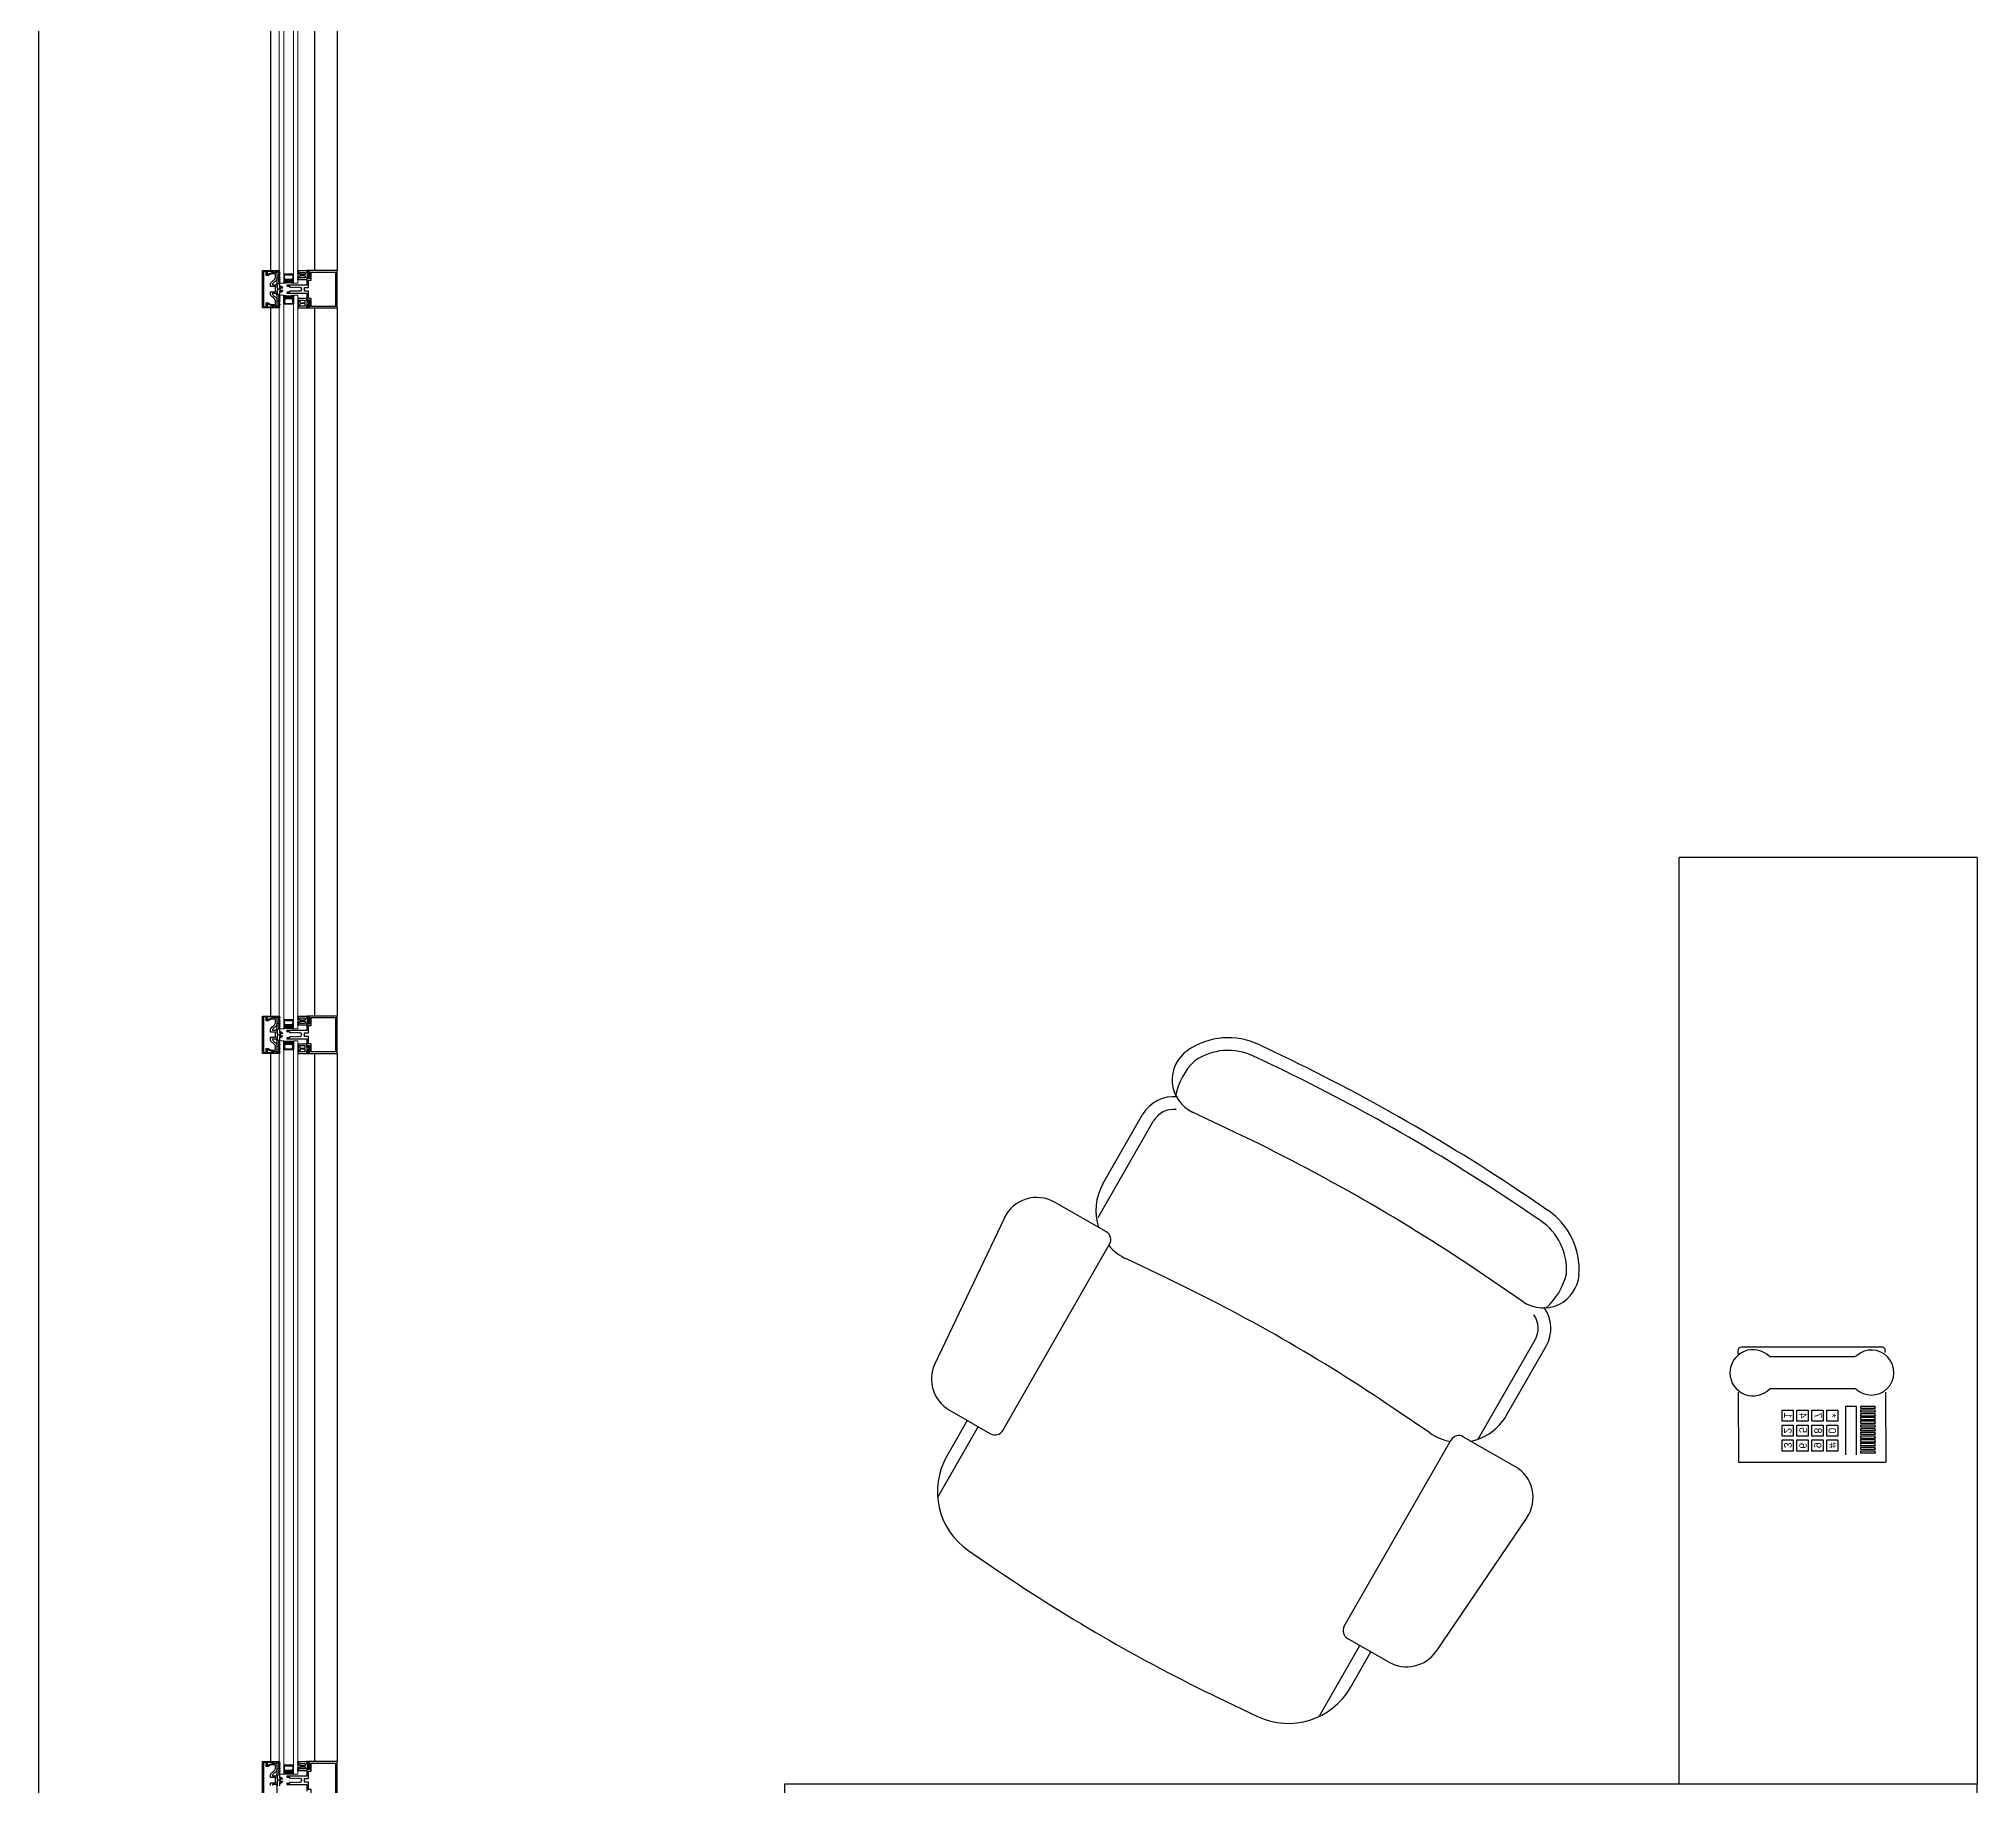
# Model space of a CAD drawing. Header units: centimetres. Extents: x 681015 to 688218, y 3995806 to 4004619.
# Drawn here: x 682674 to 682934, y 4002734.5 to 4002968.8 of the extents above; entities that cross this region are included whole.
import ezdxf
from ezdxf.enums import TextEntityAlignment as Align

# ---------------------------------------------------------------- set-up
doc = ezdxf.new("R2010")
doc.units = ezdxf.units.CM
doc.header["$LTSCALE"] = 100
doc.header["$MEASUREMENT"] = 0
doc.linetypes.add('DUZ', pattern=[500, 500])
doc.layers.get('0').update_dxf_attribs({"linetype": 'DUZ'})
for name, color, linetype in [('A-TEFRİŞ 2', 35, 'Continuous'), ('ALM', 113, 'Continuous'), ('DUV', 4, 'Continuous'), ('GOR1', 9, 'Continuous'), ('TARAMA', 54, 'Continuous')]:
    doc.layers.add(name, color=color, linetype=linetype)
doc.layers.add('CAM', color=151, linetype='Continuous', lineweight=15)
doc.styles.get("Standard").update_dxf_attribs({"font": 'arial.ttf'})

# ---------------------------------------------------------------- blocks, each defined once
blk = doc.blocks.new('A$C5FE96F92')
at = {"layer": 'TARAMA'}
h = blk.add_hatch(dxfattribs=at)
h.set_pattern_fill('DOTS', color=4, scale=0.2, style=0)
h.set_pattern_definition([(0, (790.05817, 737.7273), (0.15875, 0.3175), [0, -0.3175])])
edge = h.paths.add_edge_path()
edge.add_line((13, 6.1), (10.8, 4))
edge.add_line((10.8, 4), (2.1, 4))
edge.add_line((2.1, 4), (0, 6.1))
edge.add_line((0, 6.1), (0, 0))
edge.add_arc((6.5, -29.7), 30.4, 77.6638, 102.3361, ccw=False)
edge.add_line((13, 0), (13, 6.1))
at = {"layer": 'TARAMA', "color": 0}
blk.add_lwpolyline([(13, 12.1), (6.9, 12.1), (6.9, 11.1), (12, 11.1), (12, 6.5), (10.4, 5), (2.5, 5), (1, 6.5), (1, 11.1), (6.5, 11.1), (6.5, 12.1), (0, 12.1), (0, 6.1), (2.1, 4), (10.8, 4), (13, 6.1)], close=True, dxfattribs=at)
blk.add_lwpolyline([(13, 6.1), (10.8, 4), (2.1, 4), (0, 6.1), (0, 0, -0.108071), (13, 0)], format="xyb", close=True, dxfattribs=at)
blk = doc.blocks.new('A$C195C4F4A')
at = {"color": 0}
for points in [[(0, 15.4), (0.8, 15.4, -0.275602), (0.9, 15.3, -0.004194), (0.9, 15.3), (1.5, 14.5, 0.280116), (1.7, 14.4), (2.3, 14.4, 0.708972), (2.3, 14.6), (1.7, 15.1, -0.796856), (1.8, 15.4), (2.1, 15.4, -0.115115), (2.3, 15.3), (3.4, 14.5, 0.22004), (3.9, 14.4), (4, 14.4, 0.817314), (4.1, 14.7), (3.2, 15.1, -0.557577), (3.3, 15.4), (3.9, 15.4, -0.094678), (4.2, 15.3), (5.6, 14.9, 0.12718), (5.8, 14.9), (6.6, 14.9, 0.12718), (6.8, 14.9), (8.2, 15.3, -0.094678), (8.5, 15.4), (9.1, 15.4, -0.557577), (9.2, 15.1), (8.3, 14.7, 0.817314), (8.4, 14.4), (8.5, 14.4, 0.22004), (9, 14.5), (10.1, 15.3, -0.115115), (10.3, 15.4), (10.6, 15.4, -0.796856), (10.7, 15.1), (10.1, 14.6, 0.708972), (10.1, 14.4), (10.7, 14.4, 0.280116), (10.9, 14.5), (11.5, 15.3, -0.28012), (11.6, 15.4), (12.4, 15.4), (12.4, 3.4), (11.6, 3.4), (9.4, 3.8, 0.414214), (9.2, 3.6), (9.2, 2.1, 0.488737), (9.4, 2), (10.6, 2.3, -0.590166), (10.8, 2.1), (10.4, 1.5), (7.9, 0, -0.078055), (7.8, 0), (4.6, 0, -0.078055), (4.5, 0), (2, 1.5), (1.6, 2.1, -0.590166), (1.7, 2.3), (2.9, 2, 0.488737), (3.2, 2.1), (3.2, 3.6, 0.414214), (3, 3.8), (0.8, 3.4), (0, 3.4)], [(2.5, 6.6), (2.5, 12, -0.414214), (3.5, 13), (4.5, 13, -0.414214), (5.5, 12), (5.5, 6.6, -0.414214), (4.5, 5.6), (3.5, 5.6, -0.414214)], [(4.2, 2.7), (4.2, 1.6, 0.414214), (4.7, 1.1), (7.7, 1.1, 0.414214), (8.2, 1.6), (8.2, 2.7, 0.414214), (7.7, 3.2), (4.7, 3.2, 0.414214)], [(6.8, 6.6), (6.8, 12, -0.414214), (7.8, 13), (8.8, 13, -0.414214), (9.8, 12), (9.8, 6.6, -0.414214), (8.8, 5.6), (7.8, 5.6, -0.414214)]]:
    blk.add_lwpolyline(points, format="xyb", close=True, dxfattribs=at)

msp = doc.modelspace()

# ---------------------------------------------------------------- linework, layer by layer
for points in [[(682705.81, 4002934.86), (682705.81, 4002935.56), (682705.11, 4002935.56), (682705.11, 4002935.93, -0.142905), (682705.51, 4002936.39, 0.157661), (682705.8, 4002936.78), (682705.8, 4002937.2, 0.459998), (682705.74, 4002937.26), (682705.24, 4002937.27), (682704.85, 4002937.12), (682704.85, 4002937.05), (682704.7, 4002937.05), (682704.7, 4002937.23), (682705.46, 4002937.5), (682705.47, 4002937.51), (682705.48, 4002937.5, 0.105867), (682705.62, 4002937.44, 0.126455), (682705.74, 4002937.45), (682706.01, 4002937.55), (682706.01, 4002937.5), (682706.03, 4002937.48), (682705.99, 4002937.45), (682706.03, 4002937.42), (682705.99, 4002937.39), (682706.03, 4002937.36), (682705.99, 4002937.33), (682706.03, 4002937.3), (682705.99, 4002937.27), (682706.03, 4002937.24), (682705.99, 4002937.21), (682706.03, 4002937.18), (682705.99, 4002937.15), (682706.03, 4002937.12), (682705.99, 4002937.09), (682706.03, 4002937.06), (682705.99, 4002937.03), (682706.03, 4002937), (682705.99, 4002936.97), (682706.03, 4002936.94), (682705.99, 4002936.91), (682706.03, 4002936.88), (682705.99, 4002936.85), (682706.01, 4002936.84), (682706.01, 4002936.72, -0.212081), (682705.72, 4002936.21, 0.116538), (682705.39, 4002935.91), (682705.39, 4002935.8), (682705.86, 4002935.8), (682705.86, 4002935.8, -0.797123), (682705.86, 4002935.8), (682705.86, 4002935.8), (682705.96, 4002935.94, -0.797123), (682706.01, 4002935.93), (682706.01, 4002935.93), (682706.01, 4002935.93), (682706.01, 4002935.43), (682706.01, 4002935.43), (682706.01, 4002935.43, 0.253164), (682706.05, 4002935.34, -0.253164), (682706.13, 4002935.21, -0.253164), (682706.05, 4002935.07, 0.253164), (682706.01, 4002934.98), (682706.01, 4002934.98), (682706.01, 4002934.98), (682706.01, 4002934.48), (682706.01, 4002934.48), (682706.01, 4002934.48, -0.797123), (682705.96, 4002934.47), (682705.86, 4002934.61), (682705.86, 4002934.61, -0.797123), (682705.86, 4002934.61), (682705.86, 4002934.61), (682705.39, 4002934.61), (682705.39, 4002934.5, 0.116538), (682705.72, 4002934.2, -0.212081), (682706.01, 4002933.69), (682706.01, 4002933.57), (682705.99, 4002933.56), (682706.03, 4002933.53), (682705.99, 4002933.5), (682706.03, 4002933.47), (682705.99, 4002933.44), (682706.03, 4002933.41), (682705.99, 4002933.38), (682706.03, 4002933.35), (682705.99, 4002933.32), (682706.03, 4002933.29), (682705.99, 4002933.26), (682706.03, 4002933.23), (682705.99, 4002933.2), (682706.03, 4002933.17), (682705.99, 4002933.14), (682706.03, 4002933.11), (682705.99, 4002933.08), (682706.03, 4002933.05), (682705.99, 4002933.02), (682706.03, 4002932.99), (682705.99, 4002932.96), (682706.03, 4002932.93), (682706.01, 4002932.92), (682706.01, 4002932.86), (682705.74, 4002932.96, 0.126455), (682705.62, 4002932.97, 0.105867), (682705.48, 4002932.91), (682705.47, 4002932.9), (682705.46, 4002932.91), (682704.7, 4002933.18), (682704.7, 4002933.36), (682704.85, 4002933.36), (682704.85, 4002933.29), (682705.24, 4002933.14), (682705.74, 4002933.15, 0.459998), (682705.8, 4002933.21), (682705.8, 4002933.63, 0.157661), (682705.51, 4002934.02, -0.142905), (682705.11, 4002934.48), (682705.11, 4002934.86), (682705.81, 4002934.86)], [(682705.81, 4002834.86), (682705.81, 4002835.56), (682705.11, 4002835.56), (682705.11, 4002835.93, -0.142905), (682705.51, 4002836.39, 0.157661), (682705.8, 4002836.78), (682705.8, 4002837.2, 0.459998), (682705.74, 4002837.26), (682705.24, 4002837.27), (682704.85, 4002837.12), (682704.85, 4002837.05), (682704.7, 4002837.05), (682704.7, 4002837.23), (682705.46, 4002837.5), (682705.47, 4002837.51), (682705.48, 4002837.5, 0.105867), (682705.62, 4002837.44, 0.126455), (682705.74, 4002837.45), (682706.01, 4002837.55), (682706.01, 4002837.5), (682706.03, 4002837.48), (682705.99, 4002837.45), (682706.03, 4002837.42), (682705.99, 4002837.39), (682706.03, 4002837.36), (682705.99, 4002837.33), (682706.03, 4002837.3), (682705.99, 4002837.27), (682706.03, 4002837.24), (682705.99, 4002837.21), (682706.03, 4002837.18), (682705.99, 4002837.15), (682706.03, 4002837.12), (682705.99, 4002837.09), (682706.03, 4002837.06), (682705.99, 4002837.03), (682706.03, 4002837), (682705.99, 4002836.97), (682706.03, 4002836.94), (682705.99, 4002836.91), (682706.03, 4002836.88), (682705.99, 4002836.85), (682706.01, 4002836.84), (682706.01, 4002836.72, -0.212081), (682705.72, 4002836.21, 0.116538), (682705.39, 4002835.91), (682705.39, 4002835.8), (682705.86, 4002835.8), (682705.86, 4002835.8, -0.797123), (682705.86, 4002835.8), (682705.86, 4002835.8), (682705.96, 4002835.94, -0.797123), (682706.01, 4002835.93), (682706.01, 4002835.93), (682706.01, 4002835.93), (682706.01, 4002835.43), (682706.01, 4002835.43), (682706.01, 4002835.43, 0.253164), (682706.05, 4002835.34, -0.253164), (682706.13, 4002835.21, -0.253164), (682706.05, 4002835.07, 0.253164), (682706.01, 4002834.98), (682706.01, 4002834.98), (682706.01, 4002834.98), (682706.01, 4002834.48), (682706.01, 4002834.48), (682706.01, 4002834.48, -0.797123), (682705.96, 4002834.47), (682705.86, 4002834.61), (682705.86, 4002834.61, -0.797123), (682705.86, 4002834.61), (682705.86, 4002834.61), (682705.39, 4002834.61), (682705.39, 4002834.5, 0.116538), (682705.72, 4002834.2, -0.212081), (682706.01, 4002833.69), (682706.01, 4002833.57), (682705.99, 4002833.56), (682706.03, 4002833.53), (682705.99, 4002833.5), (682706.03, 4002833.47), (682705.99, 4002833.44), (682706.03, 4002833.41), (682705.99, 4002833.38), (682706.03, 4002833.35), (682705.99, 4002833.32), (682706.03, 4002833.29), (682705.99, 4002833.26), (682706.03, 4002833.23), (682705.99, 4002833.2), (682706.03, 4002833.17), (682705.99, 4002833.14), (682706.03, 4002833.11), (682705.99, 4002833.08), (682706.03, 4002833.05), (682705.99, 4002833.02), (682706.03, 4002832.99), (682705.99, 4002832.96), (682706.03, 4002832.93), (682706.01, 4002832.92), (682706.01, 4002832.86), (682705.74, 4002832.96, 0.126455), (682705.62, 4002832.97, 0.105867), (682705.48, 4002832.91), (682705.47, 4002832.9), (682705.46, 4002832.91), (682704.7, 4002833.18), (682704.7, 4002833.36), (682704.85, 4002833.36), (682704.85, 4002833.29), (682705.24, 4002833.14), (682705.74, 4002833.15, 0.459998), (682705.8, 4002833.21), (682705.8, 4002833.63, 0.157661), (682705.51, 4002834.02, -0.142905), (682705.11, 4002834.48), (682705.11, 4002834.86), (682705.81, 4002834.86)], [(682705.81, 4002734.86), (682705.81, 4002735.56), (682705.11, 4002735.56), (682705.11, 4002735.93, -0.142905), (682705.51, 4002736.39, 0.157661), (682705.8, 4002736.78), (682705.8, 4002737.2, 0.459998), (682705.74, 4002737.26), (682705.24, 4002737.27), (682704.85, 4002737.12), (682704.85, 4002737.05), (682704.7, 4002737.05), (682704.7, 4002737.23), (682705.46, 4002737.5), (682705.47, 4002737.51), (682705.48, 4002737.5, 0.105867), (682705.62, 4002737.44, 0.126455), (682705.74, 4002737.45), (682706.01, 4002737.55), (682706.01, 4002737.5), (682706.03, 4002737.48), (682705.99, 4002737.45), (682706.03, 4002737.42), (682705.99, 4002737.39), (682706.03, 4002737.36), (682705.99, 4002737.33), (682706.03, 4002737.3), (682705.99, 4002737.27), (682706.03, 4002737.24), (682705.99, 4002737.21), (682706.03, 4002737.18), (682705.99, 4002737.15), (682706.03, 4002737.12), (682705.99, 4002737.09), (682706.03, 4002737.06), (682705.99, 4002737.03), (682706.03, 4002737), (682705.99, 4002736.97), (682706.03, 4002736.94), (682705.99, 4002736.91), (682706.03, 4002736.88), (682705.99, 4002736.85), (682706.01, 4002736.84), (682706.01, 4002736.72, -0.212081), (682705.72, 4002736.21, 0.116538), (682705.39, 4002735.91), (682705.39, 4002735.8), (682705.86, 4002735.8), (682705.86, 4002735.8, -0.797123), (682705.86, 4002735.8), (682705.86, 4002735.8), (682705.96, 4002735.94, -0.797123), (682706.01, 4002735.93), (682706.01, 4002735.93), (682706.01, 4002735.93), (682706.01, 4002735.43), (682706.01, 4002735.43), (682706.01, 4002735.43, 0.253164), (682706.05, 4002735.34, -0.253164), (682706.13, 4002735.21, -0.253164), (682706.05, 4002735.07, 0.253164), (682706.01, 4002734.98), (682706.01, 4002734.98), (682706.01, 4002734.98), (682706.01, 4002734.48)], [(682706.01, 4002732.85), (682706.01, 4002734.98, -0.253164), (682706.05, 4002735.07, 0.541002), (682706.05, 4002735.34, 0.253164), (682706.05, 4002735.34, -0.253164), (682706.01, 4002735.43), (682706.01, 4002737.56, -0.211017), (682706.01, 4002737.57, 0.38663), (682706.02, 4002737.69, -0.70801), (682706.02, 4002737.71), (682706.31, 4002737.71), (682706.31, 4002737.65), (682706.21, 4002737.51, 0.216707), (682706.2, 4002737.43, 0.471691), (682706.23, 4002737.42), (682706.36, 4002737.54, -0.340332), (682706.39, 4002737.53, -0.372354), (682706.39, 4002737.51), (682706.21, 4002737.27, 0.216707), (682706.2, 4002737.18, 0.471691), (682706.23, 4002737.17), (682706.35, 4002737.29, -0.340332), (682706.39, 4002737.28, -0.372354), (682706.39, 4002737.27), (682706.21, 4002737.02, 0.216707), (682706.2, 4002736.94, 0.471691), (682706.23, 4002736.93), (682706.35, 4002737.05, -0.340332), (682706.39, 4002737.03, -0.372354), (682706.39, 4002737.02), (682706.21, 4002736.77, 0.216707), (682706.2, 4002736.69, 0.471691), (682706.23, 4002736.68), (682706.35, 4002736.8, -0.340332), (682706.38, 4002736.78, -0.372354), (682706.39, 4002736.77), (682706.2, 4002736.53, 0.216707), (682706.2, 4002736.44, 0.471691), (682706.23, 4002736.43), (682706.35, 4002736.55, -0.340332), (682706.38, 4002736.54, -0.372354), (682706.38, 4002736.52), (682706.2, 4002736.28, 0.216707), (682706.2, 4002736.2, 0.471691), (682706.23, 4002736.18), (682706.35, 4002736.31, -0.340332), (682706.38, 4002736.29, -0.372354), (682706.38, 4002736.28), (682706.2, 4002736.03, 0.216707), (682706.2, 4002735.95, 0.471691), (682706.23, 4002735.94), (682706.31, 4002735.94), (682706.31, 4002735.46), (682706.53, 4002735.46), (682706.46, 4002735.62), (682706.53, 4002735.59), (682706.71, 4002735.4, -0.076659), (682706.71, 4002735.4), (682706.71, 4002735.35, -0.414214), (682706.69, 4002735.34), (682706.33, 4002735.24, 0.349501), (682706.33, 4002735.24, 0.796268), (682706.33, 4002735.17), (682706.69, 4002735.07, -0.414214), (682706.71, 4002735.06), (682706.71, 4002735.01, -0.076659), (682706.71, 4002735.01), (682706.53, 4002734.82), (682706.46, 4002734.79), (682706.53, 4002734.96), (682706.31, 4002734.96), (682706.31, 4002734.47)], [(682705.96, 4002734.47), (682705.86, 4002734.61), (682705.86, 4002734.61, -0.797123), (682705.86, 4002734.61), (682705.86, 4002734.61), (682705.39, 4002734.61), (682705.39, 4002734.5, 0.116538)]]:
    msp.add_lwpolyline(points, format="xyb")
for points in [[(682706.05, 4002935.34, 0.253164), (682706.05, 4002935.34, -0.253164), (682706.01, 4002935.43), (682706.01, 4002937.56, -0.211017), (682706.01, 4002937.57, 0.38663), (682706.02, 4002937.69, -0.70801), (682706.02, 4002937.71), (682706.31, 4002937.71), (682706.31, 4002937.65), (682706.21, 4002937.51, 0.216707), (682706.2, 4002937.43, 0.471691), (682706.23, 4002937.42), (682706.36, 4002937.54, -0.340332), (682706.39, 4002937.53, -0.372354), (682706.39, 4002937.51), (682706.21, 4002937.27, 0.216707), (682706.2, 4002937.18, 0.471691), (682706.23, 4002937.17), (682706.35, 4002937.29, -0.340332), (682706.39, 4002937.28, -0.372354), (682706.39, 4002937.27), (682706.21, 4002937.02, 0.216707), (682706.2, 4002936.94, 0.471691), (682706.23, 4002936.93), (682706.35, 4002937.05, -0.340332), (682706.39, 4002937.03, -0.372354), (682706.39, 4002937.02), (682706.21, 4002936.77, 0.216707), (682706.2, 4002936.69, 0.471691), (682706.23, 4002936.68), (682706.35, 4002936.8, -0.340332), (682706.38, 4002936.78, -0.372354), (682706.39, 4002936.77), (682706.2, 4002936.53, 0.216707), (682706.2, 4002936.44, 0.471691), (682706.23, 4002936.43), (682706.35, 4002936.55, -0.340332), (682706.38, 4002936.54, -0.372354), (682706.38, 4002936.52), (682706.2, 4002936.28, 0.216707), (682706.2, 4002936.2, 0.471691), (682706.23, 4002936.18), (682706.35, 4002936.3, -0.340332), (682706.38, 4002936.29, -0.372354), (682706.38, 4002936.28), (682706.2, 4002936.03, 0.216707), (682706.2, 4002935.95, 0.471691), (682706.23, 4002935.94), (682706.31, 4002935.94), (682706.31, 4002935.45), (682706.53, 4002935.45), (682706.46, 4002935.62), (682706.53, 4002935.59), (682706.71, 4002935.4, -0.076659), (682706.71, 4002935.4), (682706.71, 4002935.35, -0.414214), (682706.69, 4002935.34), (682706.33, 4002935.24, 0.349501), (682706.33, 4002935.24, 0.796268), (682706.33, 4002935.17), (682706.69, 4002935.07, -0.414214), (682706.71, 4002935.06), (682706.71, 4002935.01, -0.076659), (682706.71, 4002935.01), (682706.53, 4002934.82), (682706.46, 4002934.79), (682706.53, 4002934.95), (682706.31, 4002934.95), (682706.31, 4002934.47), (682706.23, 4002934.47, 0.471691), (682706.2, 4002934.46, 0.216707), (682706.2, 4002934.38), (682706.38, 4002934.13, -0.372354), (682706.38, 4002934.12, -0.340332), (682706.35, 4002934.1), (682706.23, 4002934.23, 0.471691), (682706.2, 4002934.21, 0.216707), (682706.2, 4002934.13), (682706.38, 4002933.89, -0.372354), (682706.38, 4002933.87, -0.340332), (682706.35, 4002933.86), (682706.23, 4002933.98, 0.471691), (682706.2, 4002933.97, 0.216707), (682706.2, 4002933.88), (682706.39, 4002933.64, -0.372354), (682706.38, 4002933.62, -0.340332), (682706.35, 4002933.61), (682706.23, 4002933.73, 0.471691), (682706.2, 4002933.72, 0.216707), (682706.21, 4002933.64), (682706.39, 4002933.39, -0.372354), (682706.39, 4002933.38, -0.340332), (682706.35, 4002933.36), (682706.23, 4002933.48, 0.471691), (682706.2, 4002933.47, 0.216707), (682706.21, 4002933.39), (682706.39, 4002933.14, -0.372354), (682706.39, 4002933.13, -0.340332), (682706.35, 4002933.12), (682706.23, 4002933.24, 0.471691), (682706.2, 4002933.22, 0.216707), (682706.21, 4002933.14), (682706.39, 4002932.9, -0.372354), (682706.39, 4002932.88, -0.340332), (682706.36, 4002932.87), (682706.23, 4002932.99, 0.471691), (682706.2, 4002932.98, 0.216707), (682706.21, 4002932.9), (682706.31, 4002932.76), (682706.31, 4002932.7), (682706.02, 4002932.7, -0.70801), (682706.02, 4002932.72, 0.38663), (682706.01, 4002932.84, -0.211017), (682706.01, 4002932.85), (682706.01, 4002934.98, -0.253164), (682706.05, 4002935.07, 0.541002)], [(682706.05, 4002835.34, 0.253164), (682706.05, 4002835.34, -0.253164), (682706.01, 4002835.43), (682706.01, 4002837.56, -0.211017), (682706.01, 4002837.57, 0.38663), (682706.02, 4002837.69, -0.70801), (682706.02, 4002837.71), (682706.31, 4002837.71), (682706.31, 4002837.65), (682706.21, 4002837.51, 0.216707), (682706.2, 4002837.43, 0.471691), (682706.23, 4002837.42), (682706.36, 4002837.54, -0.340332), (682706.39, 4002837.53, -0.372354), (682706.39, 4002837.51), (682706.21, 4002837.27, 0.216707), (682706.2, 4002837.18, 0.471691), (682706.23, 4002837.17), (682706.35, 4002837.29, -0.340332), (682706.39, 4002837.28, -0.372354), (682706.39, 4002837.27), (682706.21, 4002837.02, 0.216707), (682706.2, 4002836.94, 0.471691), (682706.23, 4002836.93), (682706.35, 4002837.05, -0.340332), (682706.39, 4002837.03, -0.372354), (682706.39, 4002837.02), (682706.21, 4002836.77, 0.216707), (682706.2, 4002836.69, 0.471691), (682706.23, 4002836.68), (682706.35, 4002836.8, -0.340332), (682706.38, 4002836.78, -0.372354), (682706.39, 4002836.77), (682706.2, 4002836.53, 0.216707), (682706.2, 4002836.44, 0.471691), (682706.23, 4002836.43), (682706.35, 4002836.55, -0.340332), (682706.38, 4002836.54, -0.372354), (682706.38, 4002836.52), (682706.2, 4002836.28, 0.216707), (682706.2, 4002836.2, 0.471691), (682706.23, 4002836.18), (682706.35, 4002836.3, -0.340332), (682706.38, 4002836.29, -0.372354), (682706.38, 4002836.28), (682706.2, 4002836.03, 0.216707), (682706.2, 4002835.95, 0.471691), (682706.23, 4002835.94), (682706.31, 4002835.94), (682706.31, 4002835.45), (682706.53, 4002835.45), (682706.46, 4002835.62), (682706.53, 4002835.59), (682706.71, 4002835.4, -0.076659), (682706.71, 4002835.4), (682706.71, 4002835.35, -0.414214), (682706.69, 4002835.34), (682706.33, 4002835.24, 0.349501), (682706.33, 4002835.24, 0.796268), (682706.33, 4002835.17), (682706.69, 4002835.07, -0.414214), (682706.71, 4002835.06), (682706.71, 4002835.01, -0.076659), (682706.71, 4002835.01), (682706.53, 4002834.82), (682706.46, 4002834.79), (682706.53, 4002834.95), (682706.31, 4002834.95), (682706.31, 4002834.47), (682706.23, 4002834.47, 0.471691), (682706.2, 4002834.46, 0.216707), (682706.2, 4002834.38), (682706.38, 4002834.13, -0.372354), (682706.38, 4002834.12, -0.340332), (682706.35, 4002834.1), (682706.23, 4002834.23, 0.471691), (682706.2, 4002834.21, 0.216707), (682706.2, 4002834.13), (682706.38, 4002833.89, -0.372354), (682706.38, 4002833.87, -0.340332), (682706.35, 4002833.86), (682706.23, 4002833.98, 0.471691), (682706.2, 4002833.97, 0.216707), (682706.2, 4002833.88), (682706.39, 4002833.64, -0.372354), (682706.38, 4002833.63, -0.340332), (682706.35, 4002833.61), (682706.23, 4002833.73, 0.471691), (682706.2, 4002833.72, 0.216707), (682706.21, 4002833.64), (682706.39, 4002833.39, -0.372354), (682706.39, 4002833.38, -0.340332), (682706.35, 4002833.36), (682706.23, 4002833.48, 0.471691), (682706.2, 4002833.47, 0.216707), (682706.21, 4002833.39), (682706.39, 4002833.14, -0.372354), (682706.39, 4002833.13, -0.340332), (682706.35, 4002833.12), (682706.23, 4002833.24, 0.471691), (682706.2, 4002833.23, 0.216707), (682706.21, 4002833.14), (682706.39, 4002832.9, -0.372354), (682706.39, 4002832.88, -0.340332), (682706.36, 4002832.87), (682706.23, 4002832.99, 0.471691), (682706.2, 4002832.98, 0.216707), (682706.21, 4002832.9), (682706.31, 4002832.76), (682706.31, 4002832.7), (682706.02, 4002832.7, -0.70801), (682706.02, 4002832.72, 0.38663), (682706.01, 4002832.84, -0.211017), (682706.01, 4002832.85), (682706.01, 4002834.98, -0.253164), (682706.05, 4002835.07, 0.541002)]]:
    msp.add_lwpolyline(points, format="xyb", close=True)
msp.add_lwpolyline([(682705.11, 4002734.48), (682705.11, 4002734.86), (682705.81, 4002734.86)])
at = {"layer": 'A-TEFRİŞ 2'}
for p, q in [((682934.04, 4002858.97), (682894.04, 4002858.97)), ((682894.04, 4002734.66), (682894.04, 4002858.97)), ((682934.04, 4002858.97), (682934.04, 4002734.66)), ((682839.59, 4002832.97), (682837.7, 4002833.87)), ((682838.87, 4002831.44), (682836.97, 4002832.34)), ((682834.44, 4002822.13), (682828.79, 4002824.82)), ((682816.14, 4002810.68), (682823.57, 4002823.64)), ((682816.78, 4002815.2), (682822.1, 4002824.48)), ((682817.23, 4002808.75), (682810.27, 4002812.73)), ((682876.45, 4002811.64), (682874.72, 4002812.82)), ((682803.55, 4002810.63), (682794.24, 4002791.07)), ((682875.5, 4002810.24), (682873.77, 4002811.42)), ((682803.34, 4002782.13), (682817.67, 4002807.11)), ((682825.16, 4002802.63), (682819.93, 4002805.12)), ((682873.14, 4002799.38), (682867.97, 4002802.9)), ((682867.16, 4002781.04), (682874.75, 4002794.27)), ((682870.91, 4002784.15), (682876.22, 4002793.43)), ((682901.92, 4002792.78), (682901.92, 4002792.41)), ((682906.15, 4002792.05), (682917.64, 4002792.05)), ((682917.84, 4002792.15), (682917.64, 4002792.05)), ((682906.24, 4002787.77), (682917.61, 4002787.77)), ((682917.75, 4002787.72), (682917.61, 4002787.77)), ((682798.58, 4002783.47), (682795.84, 4002778.69)), ((682796.19, 4002784.84), (682801.7, 4002781.68)), ((682860.61, 4002781.78), (682855.82, 4002785.04)), ((682917.86, 4002785.35), (682916.36, 4002785.35)), ((682916.36, 4002785.35), (682916.36, 4002778.85)), ((682917.86, 4002778.85), (682917.86, 4002785.35)), ((682918.36, 4002785.35), (682918.39, 4002785.1)), ((682920.36, 4002785.35), (682918.36, 4002785.35)), ((682918.36, 4002784.85), (682918.39, 4002784.6)), ((682920.36, 4002784.85), (682918.36, 4002784.85)), ((682918.36, 4002784.35), (682918.39, 4002784.1)), ((682920.36, 4002784.35), (682918.36, 4002784.35)), ((682918.36, 4002783.85), (682918.39, 4002783.6)), ((682920.36, 4002783.85), (682918.36, 4002783.85)), ((682918.36, 4002783.35), (682918.39, 4002783.1)), ((682920.36, 4002783.35), (682918.36, 4002783.35)), ((682918.39, 4002785.1), (682920.38, 4002785.1)), ((682918.39, 4002784.6), (682920.38, 4002784.6)), ((682918.39, 4002784.1), (682920.38, 4002784.1)), ((682918.39, 4002783.6), (682920.38, 4002783.6)), ((682920.38, 4002785.1), (682920.31, 4002785.39)), ((682920.38, 4002784.6), (682920.31, 4002784.89)), ((682920.38, 4002784.1), (682920.31, 4002784.39)), ((682920.38, 4002783.6), (682920.31, 4002783.89)), ((682920.38, 4002783.1), (682920.31, 4002783.39)), ((682800.05, 4002782.63), (682794.6, 4002773.12)), ((682849.14, 4002755.86), (682863.47, 4002780.84)), ((682865.11, 4002781.28), (682872.06, 4002777.29)), ((682918.36, 4002782.85), (682918.39, 4002782.6)), ((682920.36, 4002782.85), (682918.36, 4002782.85)), ((682918.36, 4002782.35), (682918.39, 4002782.1)), ((682920.36, 4002782.35), (682918.36, 4002782.35)), ((682918.36, 4002781.85), (682918.39, 4002781.6)), ((682920.36, 4002781.85), (682918.36, 4002781.85)), ((682918.36, 4002781.35), (682918.39, 4002781.1)), ((682920.36, 4002781.35), (682918.36, 4002781.35)), ((682920.36, 4002780.85), (682918.36, 4002780.85)), ((682918.36, 4002780.85), (682918.39, 4002780.6)), ((682918.39, 4002783.1), (682920.38, 4002783.1)), ((682918.39, 4002782.6), (682920.38, 4002782.6)), ((682918.39, 4002782.1), (682920.38, 4002782.1)), ((682918.39, 4002781.6), (682920.38, 4002781.6)), ((682918.39, 4002781.1), (682920.38, 4002781.1)), ((682918.39, 4002780.6), (682920.38, 4002780.6)), ((682920.38, 4002782.6), (682920.31, 4002782.89)), ((682920.38, 4002782.1), (682920.31, 4002782.39)), ((682920.38, 4002781.6), (682920.31, 4002781.89)), ((682920.38, 4002781.1), (682920.31, 4002781.39)), ((682920.38, 4002780.6), (682920.31, 4002780.89)), ((682918.36, 4002780.35), (682918.39, 4002780.1)), ((682920.36, 4002780.35), (682918.36, 4002780.35)), ((682918.36, 4002779.85), (682918.39, 4002779.6)), ((682920.36, 4002779.85), (682918.36, 4002779.85)), ((682918.36, 4002779.35), (682918.39, 4002779.1)), ((682920.36, 4002779.35), (682918.36, 4002779.35)), ((682918.39, 4002780.1), (682920.38, 4002780.1)), ((682918.39, 4002779.6), (682920.38, 4002779.6)), ((682918.39, 4002779.1), (682920.38, 4002779.1)), ((682920.38, 4002780.1), (682920.31, 4002780.39)), ((682920.38, 4002779.6), (682920.31, 4002779.89)), ((682920.38, 4002779.1), (682920.31, 4002779.39)), ((682902.02, 4002777.86), (682921.8, 4002777.86)), ((682873.64, 4002770.43), (682861.46, 4002752.52)), ((682798.77, 4002765.98), (682802.63, 4002763.35)), ((682845.79, 4002743.77), (682851.24, 4002753.27)), ((682855.1, 4002751.06), (682849.59, 4002754.22)), ((682849.97, 4002747.65), (682852.71, 4002752.43)), ((682833.29, 4002745.76), (682837.52, 4002743.75))]:
    msp.add_line(p, q, dxfattribs=at)
for points in [[(682921.21, 4002793.31), (682902.45, 4002793.31)], [(682921.71, 4002792.56), (682921.71, 4002792.8)], [(682901.96, 4002787.26), (682902.02, 4002777.86)], [(682921.74, 4002787.26), (682921.8, 4002777.86)], [(682909.36, 4002784.85), (682909.36, 4002783.35), (682907.86, 4002783.35), (682907.86, 4002784.85), (682909.36, 4002784.85)], [(682911.36, 4002784.85), (682911.36, 4002783.35), (682909.86, 4002783.35), (682909.86, 4002784.85), (682911.36, 4002784.85)], [(682913.36, 4002784.85), (682913.36, 4002783.35), (682911.86, 4002783.35), (682911.86, 4002784.85), (682913.36, 4002784.85)], [(682915.36, 4002784.85), (682915.36, 4002783.35), (682913.86, 4002783.35), (682913.86, 4002784.85), (682915.36, 4002784.85)], [(682909.36, 4002782.85), (682909.36, 4002781.35), (682907.86, 4002781.35), (682907.86, 4002782.85), (682909.36, 4002782.85)], [(682909.36, 4002780.85), (682909.36, 4002779.35), (682907.86, 4002779.35), (682907.86, 4002780.85), (682909.36, 4002780.85)], [(682911.36, 4002782.85), (682911.36, 4002781.35), (682909.86, 4002781.35), (682909.86, 4002782.85), (682911.36, 4002782.85)], [(682911.36, 4002780.85), (682911.36, 4002779.35), (682909.86, 4002779.35), (682909.86, 4002780.85), (682911.36, 4002780.85)], [(682913.36, 4002782.85), (682913.36, 4002781.35), (682911.86, 4002781.35), (682911.86, 4002782.85), (682913.36, 4002782.85)], [(682913.36, 4002780.85), (682913.36, 4002779.35), (682911.86, 4002779.35), (682911.86, 4002780.85), (682913.36, 4002780.85)], [(682915.36, 4002782.85), (682915.36, 4002781.35), (682913.86, 4002781.35), (682913.86, 4002782.85), (682915.36, 4002782.85)], [(682915.36, 4002780.85), (682915.36, 4002779.35), (682913.86, 4002779.35), (682913.86, 4002780.85), (682915.36, 4002780.85)], [(682774.04, 4002654.66), (682934.04, 4002654.66), (682934.04, 4002734.66), (682774.04, 4002734.66), (682774.04, 4002654.66)]]:
    msp.add_lwpolyline(points, dxfattribs=at)
for centre, radius, start, end in [((682830.86, 4002829.15), 4.8, 124.5627, 244.5627), ((682833.58, 4002825.2), 9.6, 64.5627, 124.5627), ((682833.58, 4002825.2), 7.9, 64.5627, 124.5627), ((682726.2, 4002594.56), 264, 55.7653, 64.5627), ((682835.17, 4002825.32), 8.82, 133.5495, 169.1335), ((682726.2, 4002594.56), 262.3, 55.7653, 64.5627), ((682826.26, 4002822.09), 4.8, 83.8963, 150.164), ((682826.26, 4002822.09), 3.1, 83.8963, 150.164), ((682726.2, 4002594.56), 252, 55.7653, 64.5627), ((682823.02, 4002811.62), 7.2, 150.164, 198.571), ((682807.88, 4002808.57), 4.8, 60.164, 154.5627), ((682871.05, 4002803.71), 7.9, 355.7653, 55.7653), ((682871.05, 4002803.71), 9.6, 355.7653, 55.7653), ((682816.63, 4002807.71), 1.2, 330.164, 60.164), ((682823.02, 4002811.62), 7.2, 220.6149, 244.5627), ((682726.2, 4002594.56), 230.4, 55.7653, 64.5627), ((682875.84, 4002803.35), 4.8, 235.7653, 355.7653), ((682870.35, 4002805.14), 8.82, 311.1945, 346.7784), ((682872.06, 4002795.82), 3.1, 330.164, 35.5982), ((682872.06, 4002795.82), 4.8, 330.164, 35.5982), ((682798.58, 4002789.01), 4.8, 154.5627, 240.164), ((682903.96, 4002789.86), 3.1, 44.2578, 317.5704), ((682902.46, 4002792.77), 0.537, 91.263, 178.7281), ((682919.84, 4002789.89), 3.02, 225.9962, 131.5725), ((682921.21, 4002792.81), 0.499, 0.3082, 90.3697), ((682919.84, 4002789.89), 3.02, 223.8665, 223.8668), ((682919.84, 4002789.89), 3.02, 224.6223, 224.6357), ((682864.66, 4002787.74), 7.2, 281.3853, 330.164), ((682802.3, 4002782.72), 1.2, 240.164, 330.164), ((682864.66, 4002787.74), 7.2, 235.7653, 259.6848), ((682864.51, 4002780.24), 1.2, 60.164, 150.164), ((682804.17, 4002773.92), 9.6, 150.164, 235.7653), ((682869.67, 4002773.13), 4.8, 325.7653, 60.164), ((682932.25, 4002953.83), 230.4, 235.7653, 244.5627), ((682850.18, 4002755.26), 1.2, 150.164, 240.164), ((682857.49, 4002755.22), 4.8, 240.164, 325.7653), ((682841.64, 4002752.42), 9.6, 244.5627, 330.164)]:
    msp.add_arc(centre, radius, start, end, dxfattribs=at)
at = {"layer": 'ALM'}
for points in [[(682704.16, 4002932.82), (682704.16, 4002932.82), (682704.56, 4002932.82), (682704.56, 4002933.35), (682704.68, 4002933.35), (682704.68, 4002932.82), (682705.37, 4002932.82), (682705.54, 4002932.92, -0.221695), (682705.74, 4002932.94), (682705.99, 4002932.87, -0.760324), (682705.96, 4002932.7), (682704.04, 4002932.7), (682704.04, 4002932.7), (682704.04, 4002937.7), (682705.96, 4002937.7, -0.760324), (682705.99, 4002937.54), (682705.74, 4002937.47, -0.221695), (682705.54, 4002937.49), (682705.37, 4002937.58), (682704.68, 4002937.58), (682704.68, 4002937.05), (682704.56, 4002937.05), (682704.56, 4002937.58), (682704.16, 4002937.58)], [(682708.72, 4002934.95), (682708.69, 4002934.92), (682708.65, 4002934.95), (682708.62, 4002934.92), (682708.58, 4002934.95), (682708.55, 4002934.92), (682708.51, 4002934.95), (682708.48, 4002934.92), (682708.44, 4002934.95), (682708.41, 4002934.92), (682708.37, 4002934.95), (682708.34, 4002934.92), (682708.3, 4002934.95), (682708.27, 4002934.92), (682708.23, 4002934.95), (682708.2, 4002934.92), (682708.16, 4002934.95), (682708.13, 4002934.92), (682708.09, 4002934.95), (682708.06, 4002934.92), (682708.02, 4002934.95), (682707.99, 4002934.92), (682707.95, 4002934.95), (682707.92, 4002934.92), (682707.88, 4002934.95), (682707.85, 4002934.92), (682707.81, 4002934.95), (682707.78, 4002934.92), (682707.74, 4002934.95), (682707.71, 4002934.92), (682707.67, 4002934.95, 0.361254), (682707.65, 4002934.93), (682707.65, 4002934.78), (682707.42, 4002934.78), (682707.42, 4002934.83, 0.668179), (682707.38, 4002934.85), (682707.3, 4002934.77), (682707.3, 4002934.65), (682710, 4002934.65), (682710, 4002933.74), (682710.09, 4002933.65), (682710.1, 4002933.65, 0.414214), (682710.12, 4002933.68), (682710.12, 4002933.77), (682710.37, 4002933.77), (682710.37, 4002932.83), (682710.12, 4002932.83), (682710.12, 4002932.93, 0.414214), (682710.1, 4002932.95), (682710.09, 4002932.95), (682710, 4002932.87), (682710, 4002932.7), (682714.04, 4002932.7), (682714.04, 4002937.7), (682710, 4002937.7), (682710, 4002937.54), (682710.09, 4002937.45), (682710.1, 4002937.45, 0.414214), (682710.12, 4002937.48), (682710.12, 4002937.57), (682710.37, 4002937.57), (682710.37, 4002936.63), (682710.12, 4002936.63), (682710.12, 4002936.73, 0.414214), (682710.1, 4002936.75), (682710.09, 4002936.75), (682710, 4002936.67), (682710, 4002935.75), (682707.3, 4002935.75), (682707.3, 4002935.64), (682707.38, 4002935.56, 0.668179), (682707.42, 4002935.58), (682707.42, 4002935.62), (682707.65, 4002935.62), (682707.65, 4002935.51), (682707.71, 4002935.45), (682707.74, 4002935.49), (682707.78, 4002935.45), (682707.81, 4002935.49), (682707.85, 4002935.45), (682707.88, 4002935.49), (682707.92, 4002935.45), (682707.95, 4002935.49), (682707.99, 4002935.45), (682708.02, 4002935.49), (682708.06, 4002935.45), (682708.09, 4002935.49), (682708.13, 4002935.45), (682708.16, 4002935.49), (682708.2, 4002935.45), (682708.23, 4002935.49), (682708.27, 4002935.45), (682708.3, 4002935.49), (682708.34, 4002935.45), (682708.37, 4002935.49), (682708.41, 4002935.45), (682708.44, 4002935.49), (682708.48, 4002935.45), (682708.51, 4002935.49), (682708.55, 4002935.45), (682708.58, 4002935.49), (682708.62, 4002935.45), (682708.65, 4002935.49), (682708.69, 4002935.45), (682708.72, 4002935.49), (682708.76, 4002935.45), (682708.79, 4002935.49), (682708.83, 4002935.45), (682708.86, 4002935.49), (682708.9, 4002935.45), (682708.93, 4002935.49), (682708.97, 4002935.45), (682709, 4002935.49), (682709.04, 4002935.45), (682709.07, 4002935.49), (682709.11, 4002935.45), (682709.14, 4002935.49), (682709.16, 4002935.47), (682709.29, 4002935.24, -0.267949), (682709.29, 4002935.17), (682709.16, 4002934.94), (682709.14, 4002934.95), (682709.11, 4002934.92), (682709.07, 4002934.95), (682709.04, 4002934.92), (682709, 4002934.95), (682708.97, 4002934.92), (682708.93, 4002934.95), (682708.9, 4002934.92), (682708.86, 4002934.95), (682708.83, 4002934.92), (682708.79, 4002934.95), (682708.76, 4002934.92)], [(682710.57, 4002932.9), (682710.57, 4002933.97), (682710.2, 4002933.97), (682710.2, 4002934.95), (682709.7, 4002934.95), (682709.7, 4002935.45), (682710.2, 4002935.45), (682710.2, 4002936.43), (682710.57, 4002936.43), (682710.57, 4002937.5), (682710.57, 4002937.5, 1), (682710.57, 4002937.5), (682713.84, 4002937.5, 1), (682713.84, 4002937.5), (682713.84, 4002937.5), (682713.84, 4002932.9), (682713.84, 4002932.9, 1), (682713.84, 4002932.9), (682710.57, 4002932.9, 1), (682710.57, 4002932.9)], [(682704.16, 4002832.82), (682704.16, 4002832.82), (682704.56, 4002832.82), (682704.56, 4002833.35), (682704.68, 4002833.35), (682704.68, 4002832.82), (682705.37, 4002832.82), (682705.54, 4002832.92, -0.221695), (682705.74, 4002832.94), (682705.99, 4002832.87, -0.760324), (682705.96, 4002832.7), (682704.04, 4002832.7), (682704.04, 4002832.7), (682704.04, 4002837.7), (682705.96, 4002837.7, -0.760324), (682705.99, 4002837.54), (682705.74, 4002837.47, -0.221695), (682705.54, 4002837.49), (682705.37, 4002837.58), (682704.68, 4002837.58), (682704.68, 4002837.05), (682704.56, 4002837.05), (682704.56, 4002837.58), (682704.16, 4002837.58)], [(682708.72, 4002834.95), (682708.69, 4002834.92), (682708.65, 4002834.95), (682708.62, 4002834.92), (682708.58, 4002834.95), (682708.55, 4002834.92), (682708.51, 4002834.95), (682708.48, 4002834.92), (682708.44, 4002834.95), (682708.41, 4002834.92), (682708.37, 4002834.95), (682708.34, 4002834.92), (682708.3, 4002834.95), (682708.27, 4002834.92), (682708.23, 4002834.95), (682708.2, 4002834.92), (682708.16, 4002834.95), (682708.13, 4002834.92), (682708.09, 4002834.95), (682708.06, 4002834.92), (682708.02, 4002834.95), (682707.99, 4002834.92), (682707.95, 4002834.95), (682707.92, 4002834.92), (682707.88, 4002834.95), (682707.85, 4002834.92), (682707.81, 4002834.95), (682707.78, 4002834.92), (682707.74, 4002834.95), (682707.71, 4002834.92), (682707.67, 4002834.95, 0.361254), (682707.65, 4002834.93), (682707.65, 4002834.78), (682707.42, 4002834.78), (682707.42, 4002834.83, 0.668179), (682707.38, 4002834.85), (682707.3, 4002834.77), (682707.3, 4002834.65), (682710, 4002834.65), (682710, 4002833.74), (682710.09, 4002833.65), (682710.1, 4002833.65, 0.414214), (682710.12, 4002833.68), (682710.12, 4002833.77), (682710.37, 4002833.77), (682710.37, 4002832.83), (682710.12, 4002832.83), (682710.12, 4002832.93, 0.414214), (682710.1, 4002832.95), (682710.09, 4002832.95), (682710, 4002832.87), (682710, 4002832.7), (682714.04, 4002832.7), (682714.04, 4002837.7), (682710, 4002837.7), (682710, 4002837.54), (682710.09, 4002837.45), (682710.1, 4002837.45, 0.414214), (682710.12, 4002837.48), (682710.12, 4002837.57), (682710.37, 4002837.57), (682710.37, 4002836.63), (682710.12, 4002836.63), (682710.12, 4002836.73, 0.414214), (682710.1, 4002836.75), (682710.09, 4002836.75), (682710, 4002836.67), (682710, 4002835.75), (682707.3, 4002835.75), (682707.3, 4002835.64), (682707.38, 4002835.56, 0.668179), (682707.42, 4002835.58), (682707.42, 4002835.62), (682707.65, 4002835.62), (682707.65, 4002835.51), (682707.71, 4002835.45), (682707.74, 4002835.49), (682707.78, 4002835.45), (682707.81, 4002835.49), (682707.85, 4002835.45), (682707.88, 4002835.49), (682707.92, 4002835.45), (682707.95, 4002835.49), (682707.99, 4002835.45), (682708.02, 4002835.49), (682708.06, 4002835.45), (682708.09, 4002835.49), (682708.13, 4002835.45), (682708.16, 4002835.49), (682708.2, 4002835.45), (682708.23, 4002835.49), (682708.27, 4002835.45), (682708.3, 4002835.49), (682708.34, 4002835.45), (682708.37, 4002835.49), (682708.41, 4002835.45), (682708.44, 4002835.49), (682708.48, 4002835.45), (682708.51, 4002835.49), (682708.55, 4002835.45), (682708.58, 4002835.49), (682708.62, 4002835.45), (682708.65, 4002835.49), (682708.69, 4002835.45), (682708.72, 4002835.49), (682708.76, 4002835.45), (682708.79, 4002835.49), (682708.83, 4002835.45), (682708.86, 4002835.49), (682708.9, 4002835.45), (682708.93, 4002835.49), (682708.97, 4002835.45), (682709, 4002835.49), (682709.04, 4002835.45), (682709.07, 4002835.49), (682709.11, 4002835.45), (682709.14, 4002835.49), (682709.16, 4002835.47), (682709.29, 4002835.24, -0.267949), (682709.29, 4002835.17), (682709.16, 4002834.94), (682709.14, 4002834.95), (682709.11, 4002834.92), (682709.07, 4002834.95), (682709.04, 4002834.92), (682709, 4002834.95), (682708.97, 4002834.92), (682708.93, 4002834.95), (682708.9, 4002834.92), (682708.86, 4002834.95), (682708.83, 4002834.92), (682708.79, 4002834.95), (682708.76, 4002834.92)], [(682710.57, 4002832.9), (682710.57, 4002833.97), (682710.2, 4002833.97), (682710.2, 4002834.95), (682709.7, 4002834.95), (682709.7, 4002835.45), (682710.2, 4002835.45), (682710.2, 4002836.43), (682710.57, 4002836.43), (682710.57, 4002837.5), (682710.57, 4002837.5, 1), (682710.57, 4002837.5), (682713.84, 4002837.5, 1), (682713.84, 4002837.5), (682713.84, 4002837.5), (682713.84, 4002832.9), (682713.84, 4002832.9, 1), (682713.84, 4002832.9), (682710.57, 4002832.9, 1), (682710.57, 4002832.9)], [(682704.16, 4002732.82), (682704.16, 4002732.82), (682704.56, 4002732.82), (682704.56, 4002733.35), (682704.68, 4002733.35), (682704.68, 4002732.82), (682705.37, 4002732.82), (682705.54, 4002732.92, -0.221695), (682705.74, 4002732.94), (682705.99, 4002732.87, -0.760324), (682705.96, 4002732.7), (682704.04, 4002732.7), (682704.04, 4002732.7), (682704.04, 4002737.7), (682705.96, 4002737.7, -0.760324), (682705.99, 4002737.54), (682705.74, 4002737.47, -0.221695), (682705.54, 4002737.49), (682705.37, 4002737.58), (682704.68, 4002737.58), (682704.68, 4002737.05), (682704.56, 4002737.05), (682704.56, 4002737.58), (682704.16, 4002737.58)], [(682710.57, 4002732.9), (682710.57, 4002733.97), (682710.2, 4002733.97), (682710.2, 4002734.95), (682709.7, 4002734.95), (682709.7, 4002735.45), (682710.2, 4002735.45), (682710.2, 4002736.43), (682710.57, 4002736.43), (682710.57, 4002737.5), (682710.57, 4002737.5, 1), (682710.57, 4002737.5), (682713.84, 4002737.5, 1), (682713.84, 4002737.5), (682713.84, 4002737.5), (682713.84, 4002732.9), (682713.84, 4002732.9, 1), (682713.84, 4002732.9), (682710.57, 4002732.9, 1), (682710.57, 4002732.9)]]:
    msp.add_lwpolyline(points, format="xyb", close=True, dxfattribs=at)
msp.add_lwpolyline([(682714.04, 4002732.7), (682714.04, 4002737.7), (682710, 4002737.7), (682710, 4002737.54), (682710.09, 4002737.45), (682710.1, 4002737.45, 0.414214), (682710.12, 4002737.48), (682710.12, 4002737.57), (682710.37, 4002737.57), (682710.37, 4002736.63), (682710.12, 4002736.63), (682710.12, 4002736.73, 0.414214), (682710.1, 4002736.75), (682710.09, 4002736.75), (682710, 4002736.67), (682710, 4002735.75), (682707.3, 4002735.75), (682707.3, 4002735.64), (682707.38, 4002735.56, 0.668179), (682707.42, 4002735.58), (682707.42, 4002735.62), (682707.65, 4002735.62), (682707.65, 4002735.51), (682707.71, 4002735.45), (682707.74, 4002735.49), (682707.78, 4002735.45), (682707.81, 4002735.49), (682707.85, 4002735.45), (682707.88, 4002735.49), (682707.92, 4002735.45), (682707.95, 4002735.49), (682707.99, 4002735.45), (682708.02, 4002735.49), (682708.06, 4002735.45), (682708.09, 4002735.49), (682708.13, 4002735.45), (682708.16, 4002735.49), (682708.2, 4002735.45), (682708.23, 4002735.49), (682708.27, 4002735.45), (682708.3, 4002735.49), (682708.34, 4002735.45), (682708.37, 4002735.49), (682708.41, 4002735.45), (682708.44, 4002735.49), (682708.48, 4002735.45), (682708.51, 4002735.49), (682708.55, 4002735.45), (682708.58, 4002735.49), (682708.62, 4002735.45), (682708.65, 4002735.49), (682708.69, 4002735.45), (682708.72, 4002735.49), (682708.76, 4002735.45), (682708.79, 4002735.49), (682708.83, 4002735.45), (682708.86, 4002735.49), (682708.9, 4002735.45), (682708.93, 4002735.49), (682708.97, 4002735.45), (682709, 4002735.49), (682709.04, 4002735.45), (682709.07, 4002735.49), (682709.11, 4002735.45), (682709.14, 4002735.49), (682709.16, 4002735.47), (682709.29, 4002735.24, -0.267949), (682709.29, 4002735.17), (682709.16, 4002734.94), (682709.14, 4002734.95), (682709.11, 4002734.92), (682709.07, 4002734.95), (682709.04, 4002734.92), (682709, 4002734.95), (682708.97, 4002734.92), (682708.93, 4002734.95), (682708.9, 4002734.92), (682708.86, 4002734.95), (682708.83, 4002734.92), (682708.79, 4002734.95), (682708.76, 4002734.92), (682708.72, 4002734.95), (682708.69, 4002734.92), (682708.65, 4002734.95), (682708.62, 4002734.92), (682708.58, 4002734.95), (682708.55, 4002734.92), (682708.51, 4002734.95), (682708.48, 4002734.92), (682708.44, 4002734.95), (682708.41, 4002734.92), (682708.37, 4002734.95), (682708.34, 4002734.92), (682708.3, 4002734.95), (682708.27, 4002734.92), (682708.23, 4002734.95), (682708.2, 4002734.92), (682708.16, 4002734.95), (682708.13, 4002734.92), (682708.09, 4002734.95), (682708.06, 4002734.92), (682708.02, 4002734.95), (682707.99, 4002734.92), (682707.95, 4002734.95), (682707.92, 4002734.92), (682707.88, 4002734.95), (682707.85, 4002734.92), (682707.81, 4002734.95), (682707.78, 4002734.92), (682707.74, 4002734.95), (682707.71, 4002734.92), (682707.67, 4002734.95, 0.361254), (682707.65, 4002734.93), (682707.65, 4002734.78), (682707.42, 4002734.78), (682707.42, 4002734.83, 0.668179), (682707.38, 4002734.85), (682707.3, 4002734.77), (682707.3, 4002734.65), (682710, 4002734.65), (682710, 4002733.74)], format="xyb", dxfattribs=at)
at = {"layer": 'CAM', "lineweight": 20}
for points in [[(682706.9, 4002936.01), (682706.3, 4002936.01), (682706.3, 4003034.31, -0.414498), (682706.4, 4003034.4), (682706.9, 4003034.4), (682706.9, 4002936.01)], [(682706.9, 4002836.01), (682706.3, 4002836.01), (682706.3, 4002934.31, -0.414498), (682706.4, 4002934.4), (682706.9, 4002934.4), (682706.9, 4002836.01)], [(682706.9, 4002736.01), (682706.3, 4002736.01), (682706.3, 4002834.31, -0.414498), (682706.4, 4002834.4), (682706.9, 4002834.4), (682706.9, 4002736.01)]]:
    msp.add_lwpolyline(points, format="xyb", dxfattribs=at)
for points in [[(682708.8, 4002936.01), (682708.2, 4002936.01), (682708.2, 4003034.4), (682708.8, 4003034.4), (682708.8, 4002936.01)], [(682708.8, 4002836.01), (682708.2, 4002836.01), (682708.2, 4002934.4), (682708.8, 4002934.4), (682708.8, 4002836.01)], [(682708.8, 4002736.01), (682708.2, 4002736.01), (682708.2, 4002834.4), (682708.8, 4002834.4), (682708.8, 4002736.01)]]:
    msp.add_lwpolyline(points, dxfattribs=at)
at = {"layer": 'DUV'}
msp.add_line((682674.04, 4001832.71), (682674.04, 4003447.71), dxfattribs=at)
at = {"layer": 'GOR1'}
for p, q in [((682705.1, 4003032.71), (682705.1, 4002937.7)), ((682711.07, 4002937.7), (682711.07, 4003032.71)), ((682714.04, 4003032.7), (682714.04, 4002937.7)), ((682705.1, 4002932.71), (682705.1, 4002837.7)), ((682711.07, 4002837.7), (682711.07, 4002932.71)), ((682714.04, 4002932.7), (682714.04, 4002837.7)), ((682705.1, 4002832.71), (682705.1, 4002737.7)), ((682711.07, 4002737.7), (682711.07, 4002832.71)), ((682714.04, 4002832.7), (682714.04, 4002737.7))]:
    msp.add_line(p, q, dxfattribs=at)

# ---------------------------------------------------------------- block references
at = {"xscale": 0.1000000005587935, "yscale": 0.1000000005587935, "zscale": 0.1000000005587935}
for p in [(682706.9, 4002936.01), (682706.9, 4002836.01), (682706.9, 4002736.01)]:
    msp.add_blockref('A$C5FE96F92', p, dxfattribs=at)
at = {"linetype": 'ByBlock', "yscale": 0.1000000005587935}
for p, xscale, zscale, rotation in [((682710.34, 4002936.47), 0.1000000005587935, 0.1000000005587935, 90), ((682710.34, 4002933.94), -0.1000000005587935, 0.1, 89.99999999999912), ((682710.34, 4002836.47), 0.1000000005587935, 0.1000000005587935, 90), ((682710.34, 4002833.94), -0.1000000005587935, 0.1, 89.99999999999912), ((682710.34, 4002736.47), 0.1000000005587935, 0.1000000005587935, 90)]:
    msp.add_blockref('A$C195C4F4A', p, dxfattribs=dict(at, xscale=xscale, zscale=zscale, rotation=rotation))
at = {"xscale": -0.1000000005587935, "yscale": 0.1000000005587935, "zscale": 0.1, "rotation": 180}
for p in [(682706.9, 4002934.4), (682706.9, 4002834.4)]:
    msp.add_blockref('A$C5FE96F92', p, dxfattribs=at)

# ---------------------------------------------------------------- texts
at = {"layer": 'A-TEFRİŞ 2', "text_generation_flag": 4}
for s, p in [('1', (682908.64, 4002784.12)), ('4', (682910.67, 4002784.12)), ('7', (682912.69, 4002784.12)), ('*', (682914.59, 4002784.12)), ('2', (682908.64, 4002782.09)), ('5', (682910.67, 4002782.16)), ('8', (682912.69, 4002782.09)), ('0', (682914.59, 4002782.09)), ('3', (682908.64, 4002780.13)), ('6', (682910.67, 4002780.07)), ('9', (682912.63, 4002780.13)), ('#', (682914.65, 4002780.13))]:
    msp.add_text(s, height=1, rotation=90, dxfattribs=at).set_placement(p, align=Align.MIDDLE)

doc.saveas('drawing.dxf')
